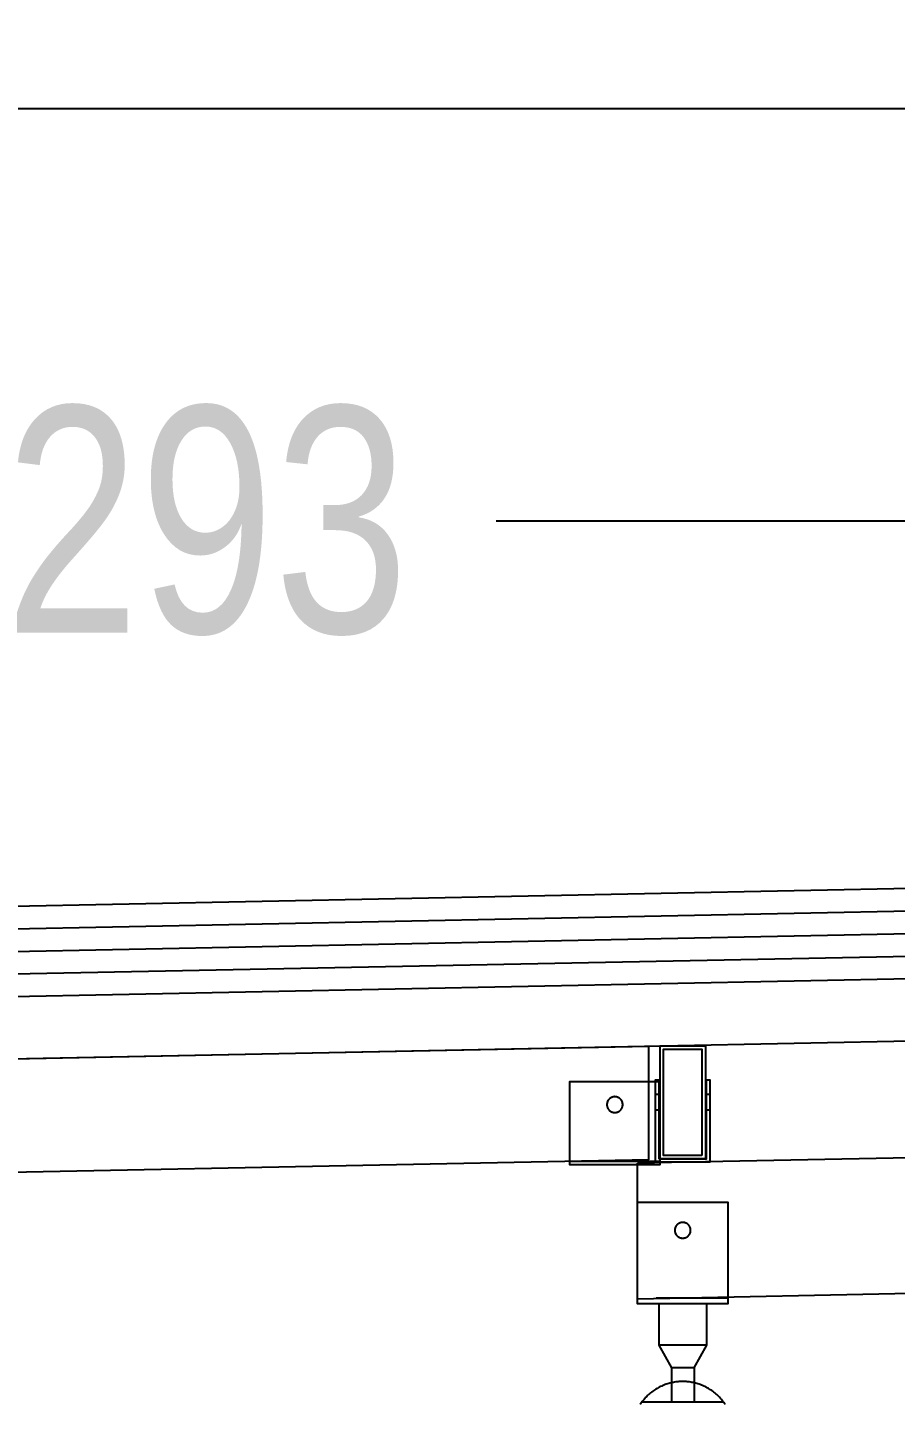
# Model space of a CAD drawing. Header units: centimetres. Extents: x 26569 to 160723, y -3143 to 14565.
# Drawn here: x 92702.5 to 92779.2, y -816 to -694.4 of the extents above; entities that cross this region are included whole.
import ezdxf
from ezdxf import colors
from ezdxf.entities.mleader import LeaderData, LeaderLine
from ezdxf.math import Vec2, Vec3

# ---------------------------------------------------------------- set-up
doc = ezdxf.new("R2010")
doc.units = ezdxf.units.CM
doc.header["$LTSCALE"] = 100
doc.linetypes.add('HIDDEN', pattern=[9.525, 6.35, -3.175])
for name, color, linetype in [('A-ANNO-DIMS', 187, 'Continuous'), ('A-ELEV-01', 255, 'Continuous'), ('A-ELEV-02', 253, 'Continuous'), ('A-WALL-INSL', 249, 'Continuous'), ('A-WALL-SNWPNL', 200, 'Continuous'), ('S-STEL', 3, 'Continuous')]:
    doc.layers.add(name, color=color, linetype=linetype)
doc.styles.add('Fields_100', font='act_simplex.shx', dxfattribs={"width": 0.8, "height": 20})
doc.linetypes.add('BATTING', pattern='A,0.00254,-2.54,[134,ltypeshp.shx,S=2.54,R=0,X=-2.54,Y=0],-5.08,[134,ltypeshp.shx,S=2.54,R=180,X=2.54,Y=0],-2.54', length=10.16254)
doc.dimstyles.new('FIELDS_100', dxfattribs={"dimscale": 0, "dimtxt": 20, "dimasz": 5, "dimexe": 5, "dimexo": 5, "dimgap": 5, "dimtad": 0, "dimdec": 0, "dimzin": 0, "dimdsep": 46, "dimtxsty": 'Fields_100', "dimblk": 'DOT', "dimcen": 0.09, "dimclrt": 50, "dimadec": 0, "dimazin": 0, "dimtfac": 1, "dimtdec": 0, "dimtix": 1, "dimtofl": 0, "dimtmove": 1, "dimatfit": 3, "dimfxl": 5, "dimfxlon": 1, "dimtolj": 1, "dimtzin": 0, "dimarcsym": 0})

# ---------------------------------------------------------------- blocks, each defined once
blk = doc.blocks.new('_Dot')
at = {"color": 0, "linetype": 'ByBlock', "lineweight": -2}
blk.add_line((-0.5, 0), (-1, 0), dxfattribs=at)
at = {"color": 0, "linetype": 'ByBlock', "const_width": 0.5}
blk.add_lwpolyline([(-0.25, 0, 1), (0.25, 0, 1)], format="xyb", close=True, dxfattribs=at)
blk = doc.blocks.new('*D909')
at = {"layer": 'A-ANNO-DIMS', "color": 0, "lineweight": -2, "transparency": 16777216}
for p, q in [((92572.08, -743), (92572.08, -733)), ((92864.61, -743), (92864.61, -733)), ((92577.08, -738), (92692.77, -738)), ((92859.61, -738), (92743.91, -738))]:
    blk.add_line(p, q, dxfattribs=at)
at = {"layer": 'DEFPOINTS', "color": 0, "transparency": 16777216}
for p in [(92864.61, -738), (92572.08, -776.42), (92864.61, -782.27)]:
    blk.add_point(p, dxfattribs=at)
at = {"layer": 'A-ANNO-DIMS', "color": 0, "lineweight": -2, "transparency": 16777216, "xscale": 5, "yscale": 5, "zscale": 5, "rotation": 180}
blk.add_blockref('_Dot', (92572.08, -738), dxfattribs=at)
at = {"layer": 'A-ANNO-DIMS', "color": 0, "lineweight": -2, "transparency": 16777216, "xscale": 5, "yscale": 5, "zscale": 5}
blk.add_blockref('_Dot', (92864.61, -738), dxfattribs=at)
at = {"layer": 'A-ANNO-DIMS', "color": 50, "transparency": 16777216, "insert": (92718.34, -738), "char_height": 20, "attachment_point": 5, "style": 'Fields_100'}
blk.add_mtext('\\A1;293', dxfattribs=at)

msp = doc.modelspace()

# ---------------------------------------------------------------- linework, layer by layer
at = {"layer": 'A-ELEV-01'}
for points in [[(95452.08, -730.52), (92677.08, -786.02)], [(95293.24, -744), (92756.4, -794.74)], [(95293.24, -756), (92756.4, -806.74)], [(92757.41, -784.41), (92677.08, -786.02)], [(92757.41, -794.42), (92677.08, -796.02)], [(92756.4, -806.74), (92756.4, -794.74)]]:
    msp.add_lwpolyline(points, dxfattribs=at)
at = {"layer": 'A-ELEV-02'}
msp.add_line((92542.48, -701.52), (98361.68, -701.52), dxfattribs=at)
for points in [[(92758.41, -787.55), (92750.41, -787.55), (92750.41, -794.85), (92758.41, -794.85)], [(92758.31, -794.35), (92762.51, -794.35), (92762.51, -787.35), (92762.81, -787.35), (92762.81, -794.65), (92758.01, -794.65), (92758.01, -787.35), (92758.31, -787.35)], [(92755.11, -789.55), (92755.11, -789.54), (92755.11, -789.52), (92755.11, -789.51), (92755.11, -789.49), (92755.1, -789.48), (92755.1, -789.46), (92755.1, -789.44), (92755.1, -789.43), (92755.09, -789.41), (92755.09, -789.39), (92755.09, -789.38), (92755.08, -789.36), (92755.08, -789.35), (92755.07, -789.33), (92755.07, -789.31), (92755.06, -789.3), (92755.05, -789.28), (92755.05, -789.26), (92755.04, -789.25), (92755.03, -789.23), (92755.02, -789.22), (92755.01, -789.2), (92755, -789.19), (92754.99, -789.17), (92754.98, -789.16), (92754.97, -789.14), (92754.96, -789.13), (92754.95, -789.11), (92754.94, -789.1), (92754.93, -789.09), (92754.92, -789.07), (92754.9, -789.06), (92754.89, -789.05), (92754.88, -789.03), (92754.86, -789.02), (92754.85, -789.01), (92754.84, -789), (92754.82, -788.99), (92754.81, -788.98), (92754.79, -788.97), (92754.78, -788.96), (92754.76, -788.95), (92754.75, -788.94), (92754.73, -788.93), (92754.71, -788.92), (92754.7, -788.92), (92754.68, -788.91), (92754.67, -788.9), (92754.65, -788.9), (92754.63, -788.89), (92754.62, -788.89), (92754.6, -788.88), (92754.59, -788.88), (92754.57, -788.87), (92754.55, -788.87), (92754.54, -788.87), (92754.52, -788.86), (92754.5, -788.86), (92754.49, -788.86), (92754.47, -788.86), (92754.46, -788.86), (92754.44, -788.86), (92754.42, -788.85), (92754.41, -788.85), (92754.39, -788.85), (92754.38, -788.86), (92754.36, -788.86), (92754.35, -788.86), (92754.33, -788.86), (92754.31, -788.86), (92754.3, -788.86), (92754.28, -788.87), (92754.27, -788.87), (92754.25, -788.87), (92754.23, -788.88), (92754.22, -788.88), (92754.2, -788.89), (92754.18, -788.89), (92754.17, -788.9), (92754.15, -788.9), (92754.14, -788.91), (92754.12, -788.92), (92754.1, -788.92), (92754.09, -788.93), (92754.07, -788.94), (92754.06, -788.95), (92754.04, -788.96), (92754.03, -788.97), (92754.01, -788.98), (92754, -788.99), (92753.98, -789), (92753.97, -789.01), (92753.95, -789.02), (92753.94, -789.03), (92753.93, -789.05), (92753.91, -789.06), (92753.9, -789.07), (92753.89, -789.09), (92753.88, -789.1), (92753.87, -789.11), (92753.85, -789.13), (92753.84, -789.14), (92753.83, -789.16), (92753.82, -789.17), (92753.81, -789.19), (92753.8, -789.2), (92753.8, -789.22), (92753.79, -789.23), (92753.78, -789.25), (92753.77, -789.26), (92753.76, -789.28), (92753.76, -789.3), (92753.75, -789.31), (92753.75, -789.33), (92753.74, -789.35), (92753.74, -789.36), (92753.73, -789.38), (92753.73, -789.39), (92753.72, -789.41), (92753.72, -789.43), (92753.72, -789.44), (92753.72, -789.46), (92753.71, -789.48), (92753.71, -789.49), (92753.71, -789.51), (92753.71, -789.52), (92753.71, -789.54), (92753.71, -789.55), (92753.71, -789.57), (92753.71, -789.59), (92753.71, -789.6), (92753.71, -789.62), (92753.71, -789.63), (92753.72, -789.65), (92753.72, -789.67), (92753.72, -789.68), (92753.72, -789.7), (92753.73, -789.71), (92753.73, -789.73), (92753.74, -789.75), (92753.74, -789.76), (92753.75, -789.78), (92753.75, -789.8), (92753.76, -789.81), (92753.76, -789.83), (92753.77, -789.84), (92753.78, -789.86), (92753.79, -789.88), (92753.8, -789.89), (92753.8, -789.91), (92753.81, -789.92), (92753.82, -789.94), (92753.83, -789.95), (92753.84, -789.97), (92753.85, -789.98), (92753.87, -790), (92753.88, -790.01), (92753.89, -790.02), (92753.9, -790.04), (92753.91, -790.05), (92753.93, -790.06), (92753.94, -790.07), (92753.95, -790.09), (92753.97, -790.1), (92753.98, -790.11), (92754, -790.12), (92754.01, -790.13), (92754.03, -790.14), (92754.04, -790.15), (92754.06, -790.16), (92754.07, -790.17), (92754.09, -790.18), (92754.1, -790.18), (92754.12, -790.19), (92754.14, -790.2), (92754.15, -790.21), (92754.17, -790.21), (92754.18, -790.22), (92754.2, -790.22), (92754.22, -790.23), (92754.23, -790.23), (92754.25, -790.24), (92754.27, -790.24), (92754.28, -790.24), (92754.3, -790.25), (92754.31, -790.25), (92754.33, -790.25), (92754.35, -790.25), (92754.36, -790.25), (92754.38, -790.25), (92754.39, -790.25), (92754.41, -790.25), (92754.42, -790.25), (92754.44, -790.25), (92754.46, -790.25), (92754.47, -790.25), (92754.49, -790.25), (92754.5, -790.25), (92754.52, -790.25), (92754.54, -790.24), (92754.55, -790.24), (92754.57, -790.24), (92754.59, -790.23), (92754.6, -790.23), (92754.62, -790.22), (92754.63, -790.22), (92754.65, -790.21), (92754.67, -790.21), (92754.68, -790.2), (92754.7, -790.19), (92754.71, -790.18), (92754.73, -790.18), (92754.75, -790.17), (92754.76, -790.16), (92754.78, -790.15), (92754.79, -790.14), (92754.81, -790.13), (92754.82, -790.12), (92754.84, -790.11), (92754.85, -790.1), (92754.86, -790.09), (92754.88, -790.07), (92754.89, -790.06), (92754.9, -790.05), (92754.92, -790.04), (92754.93, -790.02), (92754.94, -790.01), (92754.95, -790), (92754.96, -789.98), (92754.97, -789.97), (92754.98, -789.95), (92754.99, -789.94), (92755, -789.92), (92755.01, -789.91), (92755.02, -789.89), (92755.03, -789.88), (92755.04, -789.86), (92755.05, -789.84), (92755.05, -789.83), (92755.06, -789.81), (92755.07, -789.8), (92755.07, -789.78), (92755.08, -789.76), (92755.08, -789.75), (92755.09, -789.73), (92755.09, -789.71), (92755.09, -789.7), (92755.1, -789.68), (92755.1, -789.67), (92755.1, -789.65), (92755.1, -789.63), (92755.11, -789.62), (92755.11, -789.6), (92755.11, -789.59), (92755.11, -789.57)], [(92756.41, -798.16), (92764.41, -798.16), (92764.41, -807.16), (92756.41, -807.16)], [(92761.11, -800.66), (92761.11, -800.64), (92761.11, -800.63), (92761.11, -800.61), (92761.11, -800.6), (92761.1, -800.58), (92761.1, -800.56), (92761.1, -800.55), (92761.1, -800.53), (92761.09, -800.52), (92761.09, -800.5), (92761.09, -800.48), (92761.08, -800.47), (92761.08, -800.45), (92761.07, -800.43), (92761.07, -800.42), (92761.06, -800.4), (92761.05, -800.39), (92761.05, -800.37), (92761.04, -800.35), (92761.03, -800.34), (92761.02, -800.32), (92761.01, -800.31), (92761, -800.29), (92760.99, -800.28), (92760.98, -800.26), (92760.97, -800.25), (92760.96, -800.23), (92760.95, -800.22), (92760.94, -800.2), (92760.93, -800.19), (92760.92, -800.18), (92760.9, -800.16), (92760.89, -800.15), (92760.88, -800.14), (92760.86, -800.13), (92760.85, -800.12), (92760.84, -800.11), (92760.82, -800.09), (92760.81, -800.08), (92760.79, -800.07), (92760.78, -800.06), (92760.76, -800.06), (92760.75, -800.05), (92760.73, -800.04), (92760.71, -800.03), (92760.7, -800.02), (92760.68, -800.02), (92760.67, -800.01), (92760.65, -800), (92760.63, -800), (92760.62, -799.99), (92760.6, -799.99), (92760.59, -799.98), (92760.57, -799.98), (92760.55, -799.97), (92760.54, -799.97), (92760.52, -799.97), (92760.5, -799.97), (92760.49, -799.96), (92760.47, -799.96), (92760.46, -799.96), (92760.44, -799.96), (92760.42, -799.96), (92760.41, -799.96), (92760.39, -799.96), (92760.38, -799.96), (92760.36, -799.96), (92760.35, -799.96), (92760.33, -799.96), (92760.31, -799.97), (92760.3, -799.97), (92760.28, -799.97), (92760.27, -799.97), (92760.25, -799.98), (92760.23, -799.98), (92760.22, -799.99), (92760.2, -799.99), (92760.18, -800), (92760.17, -800), (92760.15, -800.01), (92760.14, -800.02), (92760.12, -800.02), (92760.1, -800.03), (92760.09, -800.04), (92760.07, -800.05), (92760.06, -800.06), (92760.04, -800.06), (92760.03, -800.07), (92760.01, -800.08), (92760, -800.09), (92759.98, -800.11), (92759.97, -800.12), (92759.95, -800.13), (92759.94, -800.14), (92759.93, -800.15), (92759.91, -800.16), (92759.9, -800.18), (92759.89, -800.19), (92759.88, -800.2), (92759.87, -800.22), (92759.85, -800.23), (92759.84, -800.25), (92759.83, -800.26), (92759.82, -800.28), (92759.81, -800.29), (92759.8, -800.31), (92759.8, -800.32), (92759.79, -800.34), (92759.78, -800.35), (92759.77, -800.37), (92759.76, -800.39), (92759.76, -800.4), (92759.75, -800.42), (92759.75, -800.43), (92759.74, -800.45), (92759.74, -800.47), (92759.73, -800.48), (92759.73, -800.5), (92759.72, -800.52), (92759.72, -800.53), (92759.72, -800.55), (92759.72, -800.56), (92759.71, -800.58), (92759.71, -800.6), (92759.71, -800.61), (92759.71, -800.63), (92759.71, -800.64), (92759.71, -800.66), (92759.71, -800.68), (92759.71, -800.69), (92759.71, -800.71), (92759.71, -800.72), (92759.71, -800.74), (92759.72, -800.75), (92759.72, -800.77), (92759.72, -800.79), (92759.72, -800.8), (92759.73, -800.82), (92759.73, -800.84), (92759.74, -800.85), (92759.74, -800.87), (92759.75, -800.88), (92759.75, -800.9), (92759.76, -800.92), (92759.76, -800.93), (92759.77, -800.95), (92759.78, -800.97), (92759.79, -800.98), (92759.8, -801), (92759.8, -801.01), (92759.81, -801.03), (92759.82, -801.04), (92759.83, -801.06), (92759.84, -801.07), (92759.85, -801.09), (92759.87, -801.1), (92759.88, -801.11), (92759.89, -801.13), (92759.9, -801.14), (92759.91, -801.15), (92759.93, -801.17), (92759.94, -801.18), (92759.95, -801.19), (92759.97, -801.2), (92759.98, -801.21), (92760, -801.23), (92760.01, -801.24), (92760.03, -801.25), (92760.04, -801.26), (92760.06, -801.26), (92760.07, -801.27), (92760.09, -801.28), (92760.1, -801.29), (92760.12, -801.3), (92760.14, -801.3), (92760.15, -801.31), (92760.17, -801.32), (92760.18, -801.32), (92760.2, -801.33), (92760.22, -801.33), (92760.23, -801.34), (92760.25, -801.34), (92760.27, -801.34), (92760.28, -801.35), (92760.3, -801.35), (92760.31, -801.35), (92760.33, -801.36), (92760.35, -801.36), (92760.36, -801.36), (92760.38, -801.36), (92760.39, -801.36), (92760.41, -801.36), (92760.42, -801.36), (92760.44, -801.36), (92760.46, -801.36), (92760.47, -801.36), (92760.49, -801.36), (92760.5, -801.35), (92760.52, -801.35), (92760.54, -801.35), (92760.55, -801.34), (92760.57, -801.34), (92760.59, -801.34), (92760.6, -801.33), (92760.62, -801.33), (92760.63, -801.32), (92760.65, -801.32), (92760.67, -801.31), (92760.68, -801.3), (92760.7, -801.3), (92760.71, -801.29), (92760.73, -801.28), (92760.75, -801.27), (92760.76, -801.26), (92760.78, -801.26), (92760.79, -801.25), (92760.81, -801.24), (92760.82, -801.23), (92760.84, -801.21), (92760.85, -801.2), (92760.86, -801.19), (92760.88, -801.18), (92760.89, -801.17), (92760.9, -801.15), (92760.92, -801.14), (92760.93, -801.13), (92760.94, -801.11), (92760.95, -801.1), (92760.96, -801.09), (92760.97, -801.07), (92760.98, -801.06), (92760.99, -801.04), (92761, -801.03), (92761.01, -801.01), (92761.02, -801), (92761.03, -800.98), (92761.04, -800.97), (92761.05, -800.95), (92761.05, -800.93), (92761.06, -800.92), (92761.07, -800.9), (92761.07, -800.88), (92761.08, -800.87), (92761.08, -800.85), (92761.09, -800.84), (92761.09, -800.82), (92761.09, -800.8), (92761.1, -800.79), (92761.1, -800.77), (92761.1, -800.75), (92761.1, -800.74), (92761.11, -800.72), (92761.11, -800.71), (92761.11, -800.69), (92761.11, -800.68)]]:
    msp.add_lwpolyline(points, close=True, dxfattribs=at)
for points in [[(92758.31, -788.65), (92758.01, -788.65)], [(92762.81, -788.65), (92762.51, -788.65)], [(92758.31, -790.05), (92758.01, -790.05)], [(92762.81, -790.05), (92762.51, -790.05)], [(92758.29, -807.16), (92758.29, -810.82)], [(92762.53, -810.82), (92762.53, -807.16)], [(92758.29, -810.82), (92759.41, -812.82)], [(92762.53, -810.82), (92758.29, -810.82)], [(92761.41, -812.82), (92762.53, -810.82)], [(92759.41, -812.82), (92759.41, -815.82)], [(92761.41, -812.82), (92759.41, -812.82)], [(92761.41, -812.82), (92761.41, -815.82)], [(92764.18, -816.06), (92764.11, -815.96), (92764.04, -815.87), (92763.97, -815.78), (92763.9, -815.69), (92763.83, -815.6), (92763.75, -815.51), (92763.67, -815.42), (92763.59, -815.34), (92763.51, -815.26), (92763.42, -815.18), (92763.33, -815.1), (92763.25, -815.03), (92763.15, -814.96), (92763.06, -814.89), (92762.97, -814.82), (92762.87, -814.75), (92762.77, -814.69), (92762.68, -814.63), (92762.58, -814.58), (92762.48, -814.52), (92762.37, -814.47), (92762.27, -814.43), (92762.17, -814.38), (92762.07, -814.34), (92761.96, -814.3), (92761.86, -814.26), (92761.75, -814.23), (92761.65, -814.2), (92761.54, -814.17), (92761.44, -814.14), (92761.33, -814.12), (92761.23, -814.1), (92761.12, -814.08), (92761.02, -814.06), (92760.92, -814.05), (92760.81, -814.04), (92760.71, -814.03), (92760.61, -814.03), (92760.51, -814.02), (92760.41, -814.02), (92760.31, -814.02), (92760.21, -814.03), (92760.11, -814.03), (92760, -814.04), (92759.9, -814.05), (92759.8, -814.06), (92759.69, -814.08), (92759.59, -814.1), (92759.49, -814.12), (92759.38, -814.14), (92759.28, -814.17), (92759.17, -814.2), (92759.07, -814.23), (92758.96, -814.26), (92758.86, -814.3), (92758.75, -814.34), (92758.65, -814.38), (92758.55, -814.43), (92758.44, -814.47), (92758.34, -814.52), (92758.24, -814.58), (92758.14, -814.63), (92758.04, -814.69), (92757.95, -814.75), (92757.85, -814.82), (92757.76, -814.89), (92757.66, -814.96), (92757.57, -815.03), (92757.48, -815.1), (92757.4, -815.18), (92757.31, -815.26), (92757.23, -815.34), (92757.15, -815.42), (92757.07, -815.51), (92756.99, -815.6), (92756.92, -815.69), (92756.84, -815.78), (92756.77, -815.87), (92756.71, -815.96), (92756.64, -816.06)], [(92756.81, -815.82), (92764.01, -815.82)], [(92759.41, -815.82), (92761.41, -815.82)]]:
    msp.add_lwpolyline(points, dxfattribs=at)
at = {"layer": 'A-ELEV-02', "linetype": 'HIDDEN', "ltscale": 0.1}
msp.add_lwpolyline([(92750.41, -794.55), (92758.41, -794.55)], dxfattribs=at)
at = {"layer": 'A-ELEV-02', "linetype": 'HIDDEN', "ltscale": 0.01}
msp.add_lwpolyline([(92764.41, -806.66), (92756.41, -806.66)], dxfattribs=at)
at = {"layer": 'A-WALL-INSL'}
for points in [[(95451.92, -717.02), (92677.08, -772.52)], [(95452, -721.02), (92677.08, -776.52)]]:
    msp.add_lwpolyline(points, dxfattribs=at)
at = {"layer": 'A-WALL-INSL', "linetype": 'BATTING', "ltscale": 0.002}
for points in [[(95451.96, -719.02), (92677.04, -774.52)], [(95452.04, -723.02), (92677.04, -778.52)]]:
    msp.add_lwpolyline(points, dxfattribs=at)
at = {"layer": 'A-WALL-SNWPNL', "ltscale": 100}
msp.add_lwpolyline([(95452.08, -725.02), (92677.08, -780.52)], dxfattribs=at)
at = {"layer": 'S-STEL'}
msp.add_lwpolyline([(92757.41, -794.42), (92757.41, -784.41)], dxfattribs=at)
for points in [[(92762.41, -794.35), (92758.41, -794.35), (92758.41, -784.35), (92762.41, -784.35)], [(92762.11, -794.05), (92758.71, -794.05), (92758.71, -784.65), (92762.11, -784.65)]]:
    msp.add_lwpolyline(points, close=True, dxfattribs=at)

# ---------------------------------------------------------------- dimensions: what is measured, and where the dimension line sits
at = {"layer": 'A-ANNO-DIMS'}
dim = msp.add_linear_dim(base=(92864.61, -738), p1=(92572.08, -776.42), p2=(92864.61, -782.27), dimstyle='FIELDS_100', override={"dimscale": 1}, dxfattribs=at)
dim.commit()
dim.dimension.update_dxf_attribs({"geometry": '*D909', "text_midpoint": (92718.34, -738)})

# ---------------------------------------------------------------- leaders
ml = msp.add_multileader_mtext('Standard', dxfattribs=at)
ml.set_content('SİFONİK YAĞMUR SÜZGECİ', color=50, style='Fields_100')
ml.set_leader_properties(color=256)
ml.set_arrow_properties(name='DOT')
ml.build(insert=Vec2(0, 0))
ml.multileader.update_dxf_attribs({"dogleg_length": 10, "arrow_head_size": 6})
ctx = ml.context
ctx.base_point, ctx.char_height, ctx.arrow_head_size, ctx.landing_gap_size, ctx.plane_origin = Vec3(92686.59, -599.04), 20, 6, 10, Vec3(119131.22, -643.77)
notes = []
notes.append((ctx, [(0, (1, 1, 0), (92676.59, -599.04), (1, 0), 10, [(0, [(92676.59, -775.77)], 0, [])])]))
ctx.mtext.insert, ctx.mtext.flow_direction = Vec3(92696.59, -589.04), 5
for ctx, leaders in notes:
    for number, flags, end, landing, length, lines in leaders:
        leader = LeaderData()
        leader.index, (leader.has_last_leader_line, leader.has_dogleg_vector, leader.attachment_direction) = number, flags
        leader.last_leader_point, leader.dogleg_vector, leader.dogleg_length = Vec3(end), Vec3(landing), length
        for number, points, colour, breaks in lines:
            line = LeaderLine()
            line.index, line.vertices, line.color, line.breaks = number, Vec3.list(points), colors.encode_raw_color(colour), breaks
            leader.lines.append(line)
        ctx.leaders.append(leader)

doc.saveas('drawing.dxf')
